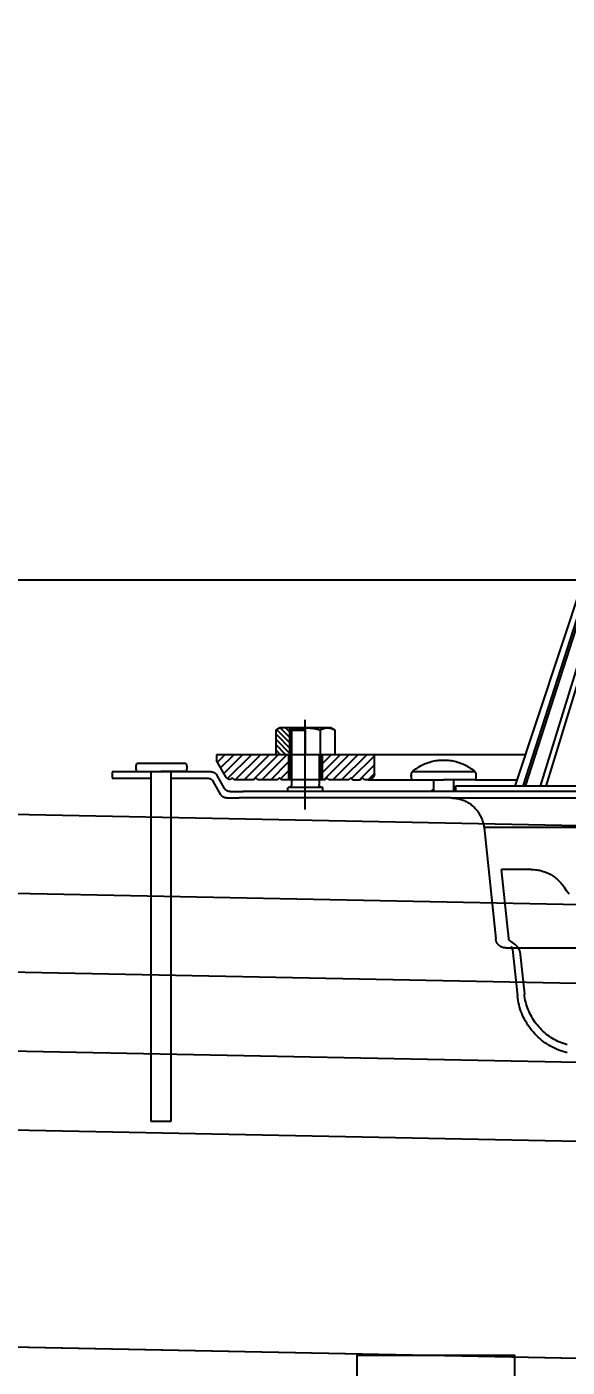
# Model space of a CAD drawing. Header units: centimetres. Extents: x 77182 to 116086, y 20619 to 33555.
# Drawn here: x 81808.68 to 81822.37, y 22755.91 to 22789.88 of the extents above; entities that cross this region are included whole.
import ezdxf

# ---------------------------------------------------------------- set-up
doc = ezdxf.new("R2010")
doc.units = ezdxf.units.CM
doc.header["$LTSCALE"] = 100
for name, color, linetype in [('A-ANNO-DIMS', 187, 'Continuous'), ('A-ELEV-01', 255, 'Continuous'), ('A-WALL-INSL', 249, 'Continuous'), ('A-WALL-SNWPNL', 200, 'Continuous'), ('K_TRAPEZ ÇATI', 114, 'Continuous'), ('M-PIPE', 235, 'Continuous'), ('S-STEL', 3, 'Continuous')]:
    doc.layers.add(name, color=color, linetype=linetype)
doc.styles.add('Fields_100', font='act_simplex.shx', dxfattribs={"width": 0.8, "height": 20})
doc.linetypes.add('BATTING', pattern='A,0.00254,-2.54,[134,ltypeshp.shx,S=2.54,R=0,X=-2.54,Y=0],-5.08,[134,ltypeshp.shx,S=2.54,R=180,X=2.54,Y=0],-2.54', length=10.16254)
doc.dimstyles.new('FIELDS_100', dxfattribs={"dimscale": 0, "dimtxt": 20, "dimasz": 5, "dimexe": 5, "dimexo": 5, "dimgap": 5, "dimtad": 0, "dimdec": 0, "dimzin": 0, "dimdsep": 46, "dimtxsty": 'Fields_100', "dimblk": 'DOT', "dimcen": 0.09, "dimclrt": 50, "dimadec": 0, "dimazin": 0, "dimtfac": 1, "dimtdec": 0, "dimtix": 1, "dimtofl": 0, "dimtmove": 1, "dimatfit": 3, "dimfxl": 5, "dimfxlon": 1, "dimtolj": 1, "dimtzin": 0, "dimarcsym": 0})

# ---------------------------------------------------------------- blocks, each defined once
blk = doc.blocks.new('SYPHONKES')
at = {"linetype": 'ByBlock', "lineweight": -2}
for points in [[(12.207, 13.416), (10.597, 18.631)], [(12.348, 13.413), (10.737, 18.631)], [(12.725, 13.413), (11.05, 18.631)], [(12.784, 13.413), (11.109, 18.631)], [(12.99, 13.415), (11.259, 18.634)], [(18.307, 12.818), (18.307, 15.097)], [(17.556, 14.833), (17.657, 14.891)], [(17.932, 14.833), (17.922, 14.839), (17.912, 14.845), (17.902, 14.85), (17.892, 14.856), (17.882, 14.861), (17.872, 14.865), (17.861, 14.869), (17.85, 14.873), (17.839, 14.877), (17.828, 14.88), (17.817, 14.882), (17.806, 14.885), (17.795, 14.887), (17.784, 14.888), (17.772, 14.889), (17.761, 14.89), (17.75, 14.891), (17.738, 14.891), (17.727, 14.89), (17.715, 14.889), (17.704, 14.888), (17.693, 14.887), (17.682, 14.885), (17.67, 14.882), (17.659, 14.88), (17.648, 14.877), (17.638, 14.873), (17.627, 14.869), (17.616, 14.865), (17.606, 14.861), (17.595, 14.856), (17.585, 14.85), (17.575, 14.845), (17.566, 14.839), (17.556, 14.833)], [(17.556, 14.833), (17.556, 14.211)], [(17.657, 14.891), (18.957, 14.891)], [(18.307, 14.891), (18.264, 14.89), (18.222, 14.888), (18.18, 14.884), (18.138, 14.879), (18.096, 14.873), (18.054, 14.865), (18.013, 14.855), (17.972, 14.845), (17.932, 14.833)], [(17.932, 14.833), (17.932, 14.211)], [(18.307, 14.876), (18.657, 14.876)], [(18.307, 14.876), (18.307, 14.211)], [(18.307, 14.826), (18.707, 14.826)], [(18.657, 14.873), (18.674, 14.891)], [(18.657, 14.891), (18.657, 13.456)], [(18.657, 14.604), (18.943, 14.891)], [(18.657, 14.739), (18.809, 14.891)], [(18.657, 14.876), (18.707, 14.826)], [(18.657, 14.469), (19.034, 14.846)], [(18.657, 14.334), (19.057, 14.735)], [(18.707, 14.891), (18.707, 13.576)], [(19.057, 14.833), (18.957, 14.891)], [(19.057, 14.833), (19.057, 14.211)], [(18.668, 14.211), (19.057, 14.6)], [(18.802, 14.211), (19.057, 14.466)], [(18.937, 14.211), (19.057, 14.331)], [(12.723, 14.211), (16.557, 14.211)], [(14.803, 14.076), (14.763, 14.075), (14.724, 14.074), (14.684, 14.071), (14.645, 14.066), (14.605, 14.061), (14.566, 14.054), (14.527, 14.045), (14.489, 14.036), (14.45, 14.025), (14.413, 14.013), (14.375, 14), (14.338, 13.985), (14.302, 13.969), (14.266, 13.952), (14.231, 13.934), (14.196, 13.915), (14.162, 13.894), (14.129, 13.873), (14.096, 13.85), (14.064, 13.826), (14.033, 13.801), (14.003, 13.776)], [(15.603, 13.776), (15.573, 13.801), (15.542, 13.826), (15.51, 13.85), (15.477, 13.873), (15.444, 13.894), (15.41, 13.915), (15.375, 13.934), (15.34, 13.952), (15.304, 13.969), (15.268, 13.985), (15.231, 14), (15.193, 14.013), (15.156, 14.025), (15.117, 14.036), (15.079, 14.045), (15.04, 14.054), (15.001, 14.061), (14.961, 14.066), (14.922, 14.071), (14.882, 14.074), (14.843, 14.075), (14.803, 14.076)], [(16.557, 13.726), (16.557, 14.211)], [(16.557, 14.211), (20.557, 14.211)], [(17.135, 13.603), (16.557, 14.182)], [(16.938, 13.576), (16.557, 13.957)], [(17.387, 13.576), (16.752, 14.211)], [(17.612, 13.576), (16.977, 14.211)], [(17.836, 13.576), (17.201, 14.211)], [(17.882, 13.755), (17.426, 14.211)], [(17.882, 13.979), (17.65, 14.211)], [(17.882, 14.204), (17.875, 14.211)], [(17.882, 14.211), (17.882, 13.576)], [(17.907, 14.211), (17.907, 13.576)], [(17.957, 14.211), (17.957, 13.456)], [(18.657, 13.576), (18.657, 14.211)], [(18.732, 14.211), (18.732, 13.576)], [(19.183, 13.576), (18.732, 14.027)], [(19.408, 13.576), (18.773, 14.211)], [(19.632, 13.576), (18.997, 14.211)], [(19.857, 13.576), (19.222, 14.211)], [(20.081, 13.576), (19.446, 14.211)], [(20.278, 13.604), (19.671, 14.211)], [(20.37, 13.736), (19.895, 14.211)], [(20.452, 13.879), (20.12, 14.211)], [(20.32, 13.651), (20.557, 14.061)], [(20.534, 14.021), (20.344, 14.211)], [(20.557, 14.211), (20.557, 14.061)], [(21.33, 13.986), (21.326, 13.977), (21.323, 13.969), (21.321, 13.96), (21.318, 13.952), (21.316, 13.943), (21.314, 13.934), (21.313, 13.926), (21.311, 13.917), (21.311, 13.908), (21.31, 13.899), (21.31, 13.89), (21.31, 13.881), (21.31, 13.872), (21.311, 13.863), (21.311, 13.854), (21.313, 13.846), (21.314, 13.837), (21.316, 13.828), (21.318, 13.819), (21.321, 13.811), (21.323, 13.802), (21.326, 13.794), (21.33, 13.786)], [(21.33, 13.986), (22.574, 13.986)], [(22.571, 13.786), (22.574, 13.794), (22.577, 13.802), (22.58, 13.811), (22.582, 13.819), (22.584, 13.828), (22.586, 13.837), (22.588, 13.846), (22.589, 13.854), (22.59, 13.863), (22.591, 13.872), (22.591, 13.881), (22.591, 13.89), (22.591, 13.899), (22.59, 13.908), (22.589, 13.917), (22.588, 13.926), (22.586, 13.934), (22.584, 13.943), (22.582, 13.952), (22.58, 13.96), (22.577, 13.969), (22.574, 13.977), (22.571, 13.986)], [(22.574, 13.786), (22.577, 13.794), (22.58, 13.802), (22.583, 13.811), (22.585, 13.819), (22.587, 13.828), (22.589, 13.837), (22.591, 13.846), (22.592, 13.854), (22.593, 13.863), (22.593, 13.872), (22.594, 13.881), (22.594, 13.89), (22.593, 13.899), (22.593, 13.908), (22.592, 13.917), (22.591, 13.926), (22.589, 13.934), (22.587, 13.943), (22.585, 13.952), (22.583, 13.96), (22.58, 13.969), (22.577, 13.977), (22.574, 13.986)], [(14.003, 13.776), (14, 13.767), (13.997, 13.759), (13.994, 13.75), (13.992, 13.742), (13.989, 13.733), (13.988, 13.724), (13.986, 13.716), (13.985, 13.707), (13.984, 13.698), (13.983, 13.689), (13.983, 13.68), (13.983, 13.671), (13.983, 13.662), (13.984, 13.653), (13.985, 13.644), (13.986, 13.636), (13.988, 13.627), (13.989, 13.618), (13.992, 13.609), (13.994, 13.601), (13.997, 13.592), (14, 13.584), (14.003, 13.576)], [(14.003, 13.776), (15.603, 13.776)], [(15.6, 13.576), (15.604, 13.584), (15.607, 13.592), (15.609, 13.601), (15.612, 13.609), (15.614, 13.618), (15.616, 13.627), (15.617, 13.636), (15.618, 13.644), (15.619, 13.653), (15.62, 13.662), (15.62, 13.671), (15.62, 13.68), (15.62, 13.689), (15.619, 13.698), (15.618, 13.707), (15.617, 13.716), (15.616, 13.724), (15.614, 13.733), (15.612, 13.742), (15.609, 13.75), (15.607, 13.759), (15.604, 13.767), (15.6, 13.776)], [(15.603, 13.576), (15.606, 13.584), (15.609, 13.592), (15.612, 13.601), (15.614, 13.609), (15.617, 13.618), (15.618, 13.627), (15.62, 13.636), (15.621, 13.644), (15.622, 13.653), (15.623, 13.662), (15.623, 13.671), (15.623, 13.68), (15.623, 13.689), (15.622, 13.698), (15.621, 13.707), (15.62, 13.716), (15.618, 13.724), (15.617, 13.733), (15.614, 13.742), (15.612, 13.75), (15.609, 13.759), (15.606, 13.767), (15.603, 13.776)], [(16.714, 13.576), (16.557, 13.733)], [(16.557, 13.726), (16.557, 13.72), (16.557, 13.715), (16.558, 13.71), (16.558, 13.705), (16.559, 13.7), (16.56, 13.695), (16.561, 13.69), (16.562, 13.685), (16.564, 13.68), (16.565, 13.675), (16.567, 13.671), (16.569, 13.666), (16.571, 13.661), (16.574, 13.657), (16.576, 13.652), (16.579, 13.648), (16.581, 13.643), (16.584, 13.639), (16.587, 13.635), (16.59, 13.631), (16.594, 13.627), (16.597, 13.623), (16.601, 13.62), (16.604, 13.616), (16.608, 13.613), (16.612, 13.609), (16.616, 13.606), (16.62, 13.603), (16.625, 13.6), (16.629, 13.597), (16.633, 13.595), (16.638, 13.592), (16.642, 13.59), (16.647, 13.588), (16.652, 13.586), (16.657, 13.584), (16.661, 13.583), (16.666, 13.581), (16.671, 13.58), (16.676, 13.579), (16.681, 13.578), (16.686, 13.577), (16.691, 13.576), (16.697, 13.576), (16.702, 13.576), (16.707, 13.576)], [(16.808, 13.576), (16.858, 13.626)], [(16.808, 13.576), (16.858, 13.626)], [(16.858, 13.626), (16.908, 13.576)], [(17.108, 13.576), (17.158, 13.626)], [(17.158, 13.626), (17.208, 13.576)], [(17.708, 13.576), (17.758, 13.626)], [(17.758, 13.626), (17.808, 13.576)], [(18.933, 13.601), (18.732, 13.803)], [(18.908, 13.576), (18.958, 13.626)], [(18.958, 13.626), (19.008, 13.576)], [(19.508, 13.576), (19.558, 13.626)], [(19.558, 13.626), (19.608, 13.576)], [(20.108, 13.576), (20.158, 13.626)], [(20.158, 13.626), (20.207, 13.576)], [(20.207, 13.576), (20.212, 13.577), (20.217, 13.578), (20.222, 13.579), (20.227, 13.58), (20.232, 13.582), (20.237, 13.583), (20.242, 13.585), (20.247, 13.587), (20.252, 13.589), (20.256, 13.591), (20.261, 13.593), (20.266, 13.596), (20.27, 13.599), (20.274, 13.601), (20.279, 13.604), (20.283, 13.608), (20.287, 13.611), (20.291, 13.614), (20.295, 13.618), (20.298, 13.622), (20.302, 13.625), (20.305, 13.629), (20.308, 13.633), (20.312, 13.637), (20.315, 13.642), (20.317, 13.646), (20.32, 13.651)], [(20.353, 13.356), (20.549, 13.696)], [(20.688, 13.776), (20.682, 13.775), (20.677, 13.775), (20.672, 13.775), (20.666, 13.774), (20.661, 13.773), (20.656, 13.772), (20.65, 13.771), (20.645, 13.77), (20.64, 13.768), (20.635, 13.767), (20.63, 13.765), (20.625, 13.763), (20.62, 13.76), (20.615, 13.758), (20.61, 13.755), (20.606, 13.753), (20.601, 13.75), (20.596, 13.747), (20.592, 13.744), (20.588, 13.74), (20.584, 13.737), (20.58, 13.733), (20.576, 13.73), (20.572, 13.726), (20.568, 13.722), (20.565, 13.718), (20.561, 13.714), (20.558, 13.709), (20.555, 13.705), (20.552, 13.7), (20.549, 13.696)], [(20.78, 13.616), (20.775, 13.615), (20.769, 13.615), (20.764, 13.615), (20.759, 13.614), (20.753, 13.613), (20.748, 13.612), (20.743, 13.611), (20.738, 13.61), (20.732, 13.608), (20.727, 13.607), (20.722, 13.605), (20.717, 13.603), (20.712, 13.6), (20.707, 13.598), (20.703, 13.595), (20.698, 13.593), (20.693, 13.59), (20.689, 13.587), (20.684, 13.584), (20.68, 13.58), (20.676, 13.577), (20.672, 13.573), (20.668, 13.57), (20.664, 13.566), (20.661, 13.562), (20.657, 13.558), (20.654, 13.554), (20.65, 13.549), (20.647, 13.545), (20.644, 13.54), (20.642, 13.536)], [(20.688, 13.776), (23.196, 13.776)], [(21.716, 13.616), (20.78, 13.616)], [(21.33, 13.786), (21.966, 13.786)], [(21.716, 13.776), (21.716, 4.917)], [(22.574, 13.786), (21.966, 13.786)], [(22.216, 4.917), (22.216, 13.776)], [(23.196, 13.616), (22.216, 13.616)], [(23.196, 13.776), (23.196, 13.616)], [(-20.214, 13.276), (19.882, 13.276)], [(0.002, 13.41), (14.502, 13.41)], [(0.002, 13.276), (14.502, 13.276)], [(14, 13.576), (12.934, 13.576)], [(13.134, 13.41), (13.194, 13.41)], [(14.003, 13.576), (14.803, 13.576)], [(14.502, 13.41), (14.502, 13.276)], [(14.553, 13.327), (14.551, 13.327), (14.55, 13.327), (14.548, 13.326), (14.546, 13.326), (14.544, 13.326), (14.543, 13.326), (14.541, 13.325), (14.539, 13.325), (14.538, 13.324), (14.536, 13.324), (14.534, 13.323), (14.533, 13.322), (14.531, 13.322), (14.53, 13.321), (14.528, 13.32), (14.526, 13.319), (14.525, 13.318), (14.524, 13.317), (14.522, 13.316), (14.521, 13.315), (14.519, 13.314), (14.518, 13.313), (14.517, 13.312), (14.516, 13.31), (14.515, 13.309), (14.513, 13.308), (14.512, 13.306), (14.511, 13.305), (14.51, 13.304), (14.509, 13.302), (14.508, 13.301), (14.508, 13.299), (14.507, 13.298), (14.506, 13.296), (14.505, 13.294), (14.505, 13.293), (14.504, 13.291), (14.504, 13.289), (14.503, 13.288), (14.503, 13.286), (14.503, 13.284), (14.502, 13.283), (14.502, 13.281), (14.502, 13.279), (14.502, 13.277), (14.502, 13.276)], [(14.553, 13.576), (14.553, 13.276)], [(15.603, 13.576), (14.803, 13.576)], [(15.053, 13.276), (15.053, 13.576)], [(15.104, 13.276), (15.104, 13.277), (15.104, 13.279), (15.104, 13.281), (15.104, 13.283), (15.103, 13.284), (15.103, 13.286), (15.103, 13.288), (15.102, 13.289), (15.102, 13.291), (15.101, 13.293), (15.1, 13.294), (15.1, 13.296), (15.099, 13.298), (15.098, 13.299), (15.097, 13.301), (15.097, 13.302), (15.096, 13.304), (15.095, 13.305), (15.094, 13.306), (15.093, 13.308), (15.091, 13.309), (15.09, 13.31), (15.089, 13.312), (15.088, 13.313), (15.087, 13.314), (15.085, 13.315), (15.084, 13.316), (15.082, 13.317), (15.081, 13.318), (15.08, 13.319), (15.078, 13.32), (15.076, 13.321), (15.075, 13.322), (15.073, 13.322), (15.072, 13.323), (15.07, 13.324), (15.068, 13.324), (15.067, 13.325), (15.065, 13.325), (15.063, 13.326), (15.062, 13.326), (15.06, 13.326), (15.058, 13.326), (15.056, 13.327), (15.055, 13.327), (15.053, 13.327)], [(16.714, 13.576), (15.6, 13.576)], [(16.707, 13.576), (16.808, 13.576)], [(17.108, 13.576), (16.908, 13.576)], [(17.208, 13.576), (17.708, 13.576)], [(17.808, 13.576), (17.907, 13.576)], [(17.867, 13.276), (17.867, 13.376)], [(17.867, 13.376), (17.877, 13.376)], [(17.877, 13.376), (17.88, 13.376), (17.882, 13.376), (17.885, 13.376), (17.888, 13.376), (17.89, 13.377), (17.893, 13.377), (17.896, 13.378), (17.898, 13.379), (17.901, 13.379), (17.904, 13.38), (17.906, 13.381), (17.909, 13.382), (17.911, 13.383), (17.914, 13.385), (17.916, 13.386), (17.918, 13.387), (17.921, 13.389), (17.923, 13.39), (17.925, 13.392), (17.927, 13.394), (17.929, 13.395), (17.931, 13.397), (17.933, 13.399), (17.935, 13.401), (17.937, 13.403), (17.939, 13.405), (17.941, 13.407), (17.942, 13.409), (17.944, 13.412), (17.945, 13.414), (17.947, 13.416), (17.948, 13.419), (17.949, 13.421), (17.95, 13.424), (17.951, 13.426), (17.952, 13.429), (17.953, 13.431), (17.954, 13.434), (17.955, 13.437), (17.955, 13.439), (17.956, 13.442), (17.956, 13.445), (17.956, 13.447), (17.957, 13.45), (17.957, 13.453), (17.957, 13.456)], [(17.877, 13.376), (18.737, 13.376)], [(17.907, 13.576), (18.707, 13.576)], [(18.657, 13.456), (18.657, 13.453), (18.657, 13.45), (18.657, 13.447), (18.658, 13.445), (18.658, 13.442), (18.658, 13.439), (18.659, 13.437), (18.66, 13.434), (18.661, 13.431), (18.661, 13.429), (18.662, 13.426), (18.663, 13.424), (18.665, 13.421), (18.666, 13.419), (18.667, 13.416), (18.668, 13.414), (18.67, 13.412), (18.671, 13.409), (18.673, 13.407), (18.675, 13.405), (18.676, 13.403), (18.678, 13.401), (18.68, 13.399), (18.682, 13.397), (18.684, 13.395), (18.686, 13.394), (18.688, 13.392), (18.691, 13.39), (18.693, 13.389), (18.695, 13.387), (18.698, 13.386), (18.7, 13.385), (18.702, 13.383), (18.705, 13.382), (18.707, 13.381), (18.71, 13.38), (18.713, 13.379), (18.715, 13.379), (18.718, 13.378), (18.721, 13.377), (18.723, 13.377), (18.726, 13.376), (18.729, 13.376), (18.731, 13.376), (18.734, 13.376), (18.737, 13.376)], [(18.707, 13.576), (18.908, 13.576)], [(18.734, 13.576), (18.732, 13.578)], [(18.737, 13.376), (18.743, 13.376)], [(18.747, 13.276), (18.747, 13.376)], [(19.008, 13.576), (19.508, 13.576)], [(19.608, 13.576), (20.108, 13.576)], [(20.214, 13.276), (19.882, 13.276)], [(20.214, 13.276), (20.22, 13.276), (20.225, 13.276), (20.231, 13.276), (20.236, 13.277), (20.241, 13.278), (20.247, 13.279), (20.252, 13.28), (20.257, 13.281), (20.262, 13.283), (20.267, 13.285), (20.273, 13.286), (20.278, 13.289), (20.282, 13.291), (20.287, 13.293), (20.292, 13.296), (20.297, 13.298), (20.301, 13.301), (20.306, 13.304), (20.31, 13.307), (20.314, 13.311), (20.319, 13.314), (20.323, 13.318), (20.327, 13.321), (20.33, 13.325), (20.334, 13.329), (20.338, 13.333), (20.341, 13.338), (20.344, 13.342), (20.347, 13.346), (20.35, 13.351), (20.353, 13.356)], [(20.445, 13.196), (20.642, 13.536)], [(14.612, 13.115), (-19.986, 13.116)], [(14.616, 13.115), (14.588, 13.115), (14.559, 13.113), (14.53, 13.111), (14.502, 13.108), (14.474, 13.103), (14.445, 13.098), (14.418, 13.092), (14.39, 13.084), (14.362, 13.076), (14.335, 13.067), (14.308, 13.057), (14.282, 13.046), (14.256, 13.034), (14.23, 13.021), (14.205, 13.008), (14.18, 12.993), (14.156, 12.978), (14.132, 12.962), (14.109, 12.945), (14.086, 12.927), (14.064, 12.909), (14.043, 12.89), (14.022, 12.87), (14.003, 12.849), (13.983, 12.828), (13.965, 12.806), (13.947, 12.784), (13.93, 12.76), (13.914, 12.737), (13.899, 12.713), (13.884, 12.688), (13.87, 12.663), (13.858, 12.637), (13.846, 12.611), (13.835, 12.584), (13.825, 12.558), (13.815, 12.53), (13.807, 12.503), (13.8, 12.475), (13.793, 12.447), (13.788, 12.419), (13.784, 12.391), (13.78, 12.362)], [(14.612, 13.115), (19.986, 13.116)], [(20.307, 13.116), (19.986, 13.116)], [(20.307, 13.116), (20.312, 13.116), (20.318, 13.116), (20.323, 13.116), (20.328, 13.117), (20.334, 13.118), (20.339, 13.119), (20.344, 13.12), (20.35, 13.121), (20.355, 13.123), (20.36, 13.125), (20.365, 13.126), (20.37, 13.129), (20.375, 13.131), (20.38, 13.133), (20.384, 13.136), (20.389, 13.138), (20.394, 13.141), (20.398, 13.144), (20.403, 13.147), (20.407, 13.151), (20.411, 13.154), (20.415, 13.158), (20.419, 13.161), (20.423, 13.165), (20.426, 13.169), (20.43, 13.173), (20.433, 13.178), (20.437, 13.182), (20.44, 13.186), (20.443, 13.191), (20.445, 13.196)], [(-13.776, 12.362), (13.78, 12.362)], [(13.78, 12.362), (13.484, 9.545)], [(12.582, 11.301), (12.548, 11.301), (12.514, 11.299), (12.479, 11.296), (12.445, 11.292), (12.412, 11.287), (12.378, 11.28), (12.345, 11.273), (12.312, 11.264), (12.279, 11.254), (12.246, 11.243), (12.214, 11.231), (12.183, 11.218), (12.152, 11.204), (12.121, 11.189), (12.091, 11.173), (12.061, 11.155), (12.033, 11.137), (12.004, 11.118), (11.977, 11.098), (11.95, 11.076), (11.924, 11.054), (11.898, 11.031), (11.874, 11.008), (11.85, 10.983), (11.827, 10.958), (11.805, 10.931), (11.784, 10.904), (11.764, 10.877), (11.745, 10.848)], [(12.582, 11.301), (13.336, 11.301)], [(13.152, 9.552), (13.336, 11.301)], [(11.625, 10.678), (11.686, 10.762), (11.745, 10.848)], [(13.095, 9.471), (13.098, 9.473), (13.101, 9.474), (13.104, 9.476), (13.107, 9.478), (13.11, 9.48), (13.112, 9.482), (13.115, 9.484), (13.118, 9.486), (13.12, 9.488), (13.123, 9.491), (13.125, 9.493), (13.128, 9.496), (13.13, 9.498), (13.132, 9.501), (13.134, 9.504), (13.136, 9.507), (13.138, 9.509), (13.14, 9.512), (13.141, 9.515), (13.143, 9.519), (13.144, 9.522), (13.146, 9.525), (13.147, 9.528), (13.148, 9.531), (13.149, 9.535), (13.15, 9.538), (13.151, 9.541), (13.152, 9.545), (13.152, 9.548), (13.152, 9.552)], [(13.225, 9.312), (13.234, 9.312), (13.243, 9.312), (13.252, 9.313), (13.261, 9.314), (13.269, 9.315), (13.278, 9.317), (13.287, 9.319), (13.295, 9.321), (13.304, 9.324), (13.312, 9.327), (13.321, 9.33), (13.329, 9.333), (13.337, 9.337), (13.345, 9.341), (13.353, 9.345), (13.36, 9.349), (13.368, 9.354), (13.375, 9.359), (13.382, 9.364), (13.389, 9.37), (13.396, 9.376), (13.403, 9.381), (13.409, 9.388), (13.415, 9.394), (13.421, 9.401), (13.427, 9.407), (13.432, 9.414), (13.438, 9.421), (13.443, 9.429), (13.447, 9.436), (13.452, 9.444), (13.456, 9.452), (13.46, 9.46), (13.464, 9.468), (13.467, 9.476), (13.47, 9.484), (13.473, 9.493), (13.476, 9.501), (13.478, 9.51), (13.48, 9.518), (13.482, 9.527), (13.483, 9.536), (13.484, 9.545)], [(13.225, 9.312), (-13.221, 9.312)], [(13.095, 9.471), (13.082, 9.465), (13.07, 9.459), (13.058, 9.452), (13.046, 9.445), (13.034, 9.437), (13.023, 9.429), (13.012, 9.421), (13.002, 9.412), (12.991, 9.403), (12.981, 9.393), (12.971, 9.383), (12.962, 9.373), (12.953, 9.363), (12.944, 9.352), (12.936, 9.341), (12.928, 9.33), (12.921, 9.318), (12.914, 9.306), (12.907, 9.294), (12.901, 9.282), (12.895, 9.269), (12.89, 9.256), (12.885, 9.243), (12.88, 9.23), (12.876, 9.217), (12.873, 9.204), (12.869, 9.19), (12.867, 9.177), (12.865, 9.163), (12.863, 9.149)], [(13.055, 9.276), (12.931, 8.097)], [(13.095, 9.337), (13.094, 9.337), (13.093, 9.337), (13.091, 9.337), (13.09, 9.336), (13.088, 9.336), (13.087, 9.336), (13.086, 9.336), (13.084, 9.335), (13.083, 9.335), (13.082, 9.334), (13.081, 9.334), (13.079, 9.333), (13.078, 9.333), (13.077, 9.332), (13.076, 9.332), (13.074, 9.331), (13.073, 9.33), (13.072, 9.329), (13.071, 9.329), (13.07, 9.328), (13.069, 9.327), (13.068, 9.326), (13.067, 9.325), (13.066, 9.324), (13.065, 9.323), (13.064, 9.322), (13.063, 9.321), (13.063, 9.32), (13.062, 9.319), (13.061, 9.318), (13.06, 9.316), (13.06, 9.315), (13.059, 9.314), (13.059, 9.313), (13.058, 9.311), (13.058, 9.31), (13.057, 9.309), (13.057, 9.308), (13.056, 9.306), (13.056, 9.305), (13.056, 9.304), (13.056, 9.302), (13.055, 9.301)], [(13.095, 9.312), (13.094, 9.312), (13.093, 9.312), (13.091, 9.311), (13.09, 9.311), (13.088, 9.311), (13.087, 9.311), (13.086, 9.31), (13.084, 9.31), (13.083, 9.31), (13.082, 9.309), (13.081, 9.309), (13.079, 9.308), (13.078, 9.308), (13.077, 9.307), (13.076, 9.306), (13.074, 9.306), (13.073, 9.305), (13.072, 9.304), (13.071, 9.303), (13.07, 9.303), (13.069, 9.302), (13.068, 9.301), (13.067, 9.3), (13.066, 9.299), (13.065, 9.298), (13.064, 9.297), (13.063, 9.296), (13.063, 9.295), (13.062, 9.294), (13.061, 9.292), (13.06, 9.291), (13.06, 9.29), (13.059, 9.289), (13.059, 9.288), (13.058, 9.286), (13.058, 9.285), (13.057, 9.284), (13.057, 9.282), (13.056, 9.281), (13.056, 9.28), (13.056, 9.278), (13.056, 9.277), (13.055, 9.276)], [(12.863, 9.149), (12.757, 8.145)], [(11.67, 6.857), (11.719, 6.871), (11.767, 6.888), (11.815, 6.906), (11.862, 6.925), (11.909, 6.946), (11.955, 6.969), (12, 6.993), (12.044, 7.019), (12.087, 7.046), (12.129, 7.075), (12.171, 7.105), (12.211, 7.137), (12.25, 7.17), (12.288, 7.204), (12.325, 7.239), (12.361, 7.276), (12.395, 7.314), (12.428, 7.353), (12.46, 7.393), (12.49, 7.435), (12.519, 7.477), (12.546, 7.52), (12.572, 7.564), (12.596, 7.609), (12.619, 7.655), (12.64, 7.701), (12.66, 7.749), (12.678, 7.796), (12.694, 7.845), (12.709, 7.894), (12.722, 7.943), (12.734, 7.993), (12.743, 8.043), (12.751, 8.094), (12.757, 8.145)], [(11.672, 6.656), (11.726, 6.67), (11.781, 6.686), (11.834, 6.705), (11.887, 6.724), (11.94, 6.746), (11.991, 6.769), (12.042, 6.795), (12.092, 6.821), (12.141, 6.85), (12.189, 6.88), (12.236, 6.912), (12.281, 6.945), (12.326, 6.98), (12.369, 7.017), (12.412, 7.055), (12.452, 7.094), (12.492, 7.135), (12.53, 7.177), (12.566, 7.22), (12.601, 7.265), (12.635, 7.31), (12.667, 7.357), (12.697, 7.405), (12.726, 7.454), (12.753, 7.504), (12.778, 7.554), (12.802, 7.606), (12.823, 7.658), (12.843, 7.711), (12.862, 7.765), (12.878, 7.819), (12.892, 7.874), (12.905, 7.929), (12.916, 7.985), (12.924, 8.041), (12.931, 8.097)], [(21.716, 4.917), (22.216, 4.917)]]:
    blk.add_lwpolyline(points, dxfattribs=at)
blk = doc.blocks.new('A$Ccc9a2781')
at = {"xscale": 10, "yscale": 10, "zscale": 10}
blk.add_blockref('SYPHONKES', (747.5, 1045.77, -5331.08), dxfattribs=at)
blk = doc.blocks.new('_Dot')
at = {"color": 0, "linetype": 'ByBlock', "lineweight": -2}
blk.add_line((-0.5, 0), (-1, 0), dxfattribs=at)
at = {"color": 0, "linetype": 'ByBlock', "const_width": 0.5}
blk.add_lwpolyline([(-0.25, 0, 1), (0.25, 0, 1)], format="xyb", close=True, dxfattribs=at)
blk = doc.blocks.new('*D93')
at = {"layer": 'A-ANNO-DIMS', "color": 0, "lineweight": -2, "transparency": 16777216}
for p, q in [((81729.043, 22798.935), (81729.043, 22808.935)), ((82021.579, 22798.935), (82021.579, 22808.935)), ((81734.043, 22803.935), (81849.74, 22803.935)), ((82016.579, 22803.935), (81900.882, 22803.935))]:
    blk.add_line(p, q, dxfattribs=at)
at = {"layer": 'DEFPOINTS', "color": 0, "transparency": 16777216}
for p in [(82021.579, 22803.935), (81729.043, 22765.51), (82021.579, 22759.66)]:
    blk.add_point(p, dxfattribs=at)
at = {"layer": 'A-ANNO-DIMS', "color": 0, "lineweight": -2, "transparency": 16777216, "xscale": 5, "yscale": 5, "zscale": 5, "rotation": 180}
blk.add_blockref('_Dot', (81729.043, 22803.935), dxfattribs=at)
at = {"layer": 'A-ANNO-DIMS', "color": 0, "lineweight": -2, "transparency": 16777216, "xscale": 5, "yscale": 5, "zscale": 5}
blk.add_blockref('_Dot', (82021.579, 22803.935), dxfattribs=at)
at = {"layer": 'A-ANNO-DIMS', "color": 50, "transparency": 16777216, "insert": (81875.311, 22803.935), "char_height": 20, "attachment_point": 5, "style": 'Fields_100'}
blk.add_mtext('\\A1;293', dxfattribs=at)
blk = doc.blocks.new('*D94')
at = {"layer": 'A-ANNO-DIMS', "color": 0, "lineweight": -2, "transparency": 16777216}
for p, q in [((81729.043, 22770.852), (81729.043, 22780.852)), ((81834.043, 22771.533), (81834.043, 22780.852)), ((81734.043, 22775.852), (81757.496, 22775.852)), ((81829.043, 22775.852), (81805.591, 22775.852))]:
    blk.add_line(p, q, dxfattribs=at)
at = {"layer": 'DEFPOINTS', "color": 0, "transparency": 16777216}
for p in [(81834.043, 22775.852), (81834.043, 22766.533), (81729.043, 22765.51)]:
    blk.add_point(p, dxfattribs=at)
at = {"layer": 'A-ANNO-DIMS', "color": 0, "lineweight": -2, "transparency": 16777216, "xscale": 5, "yscale": 5, "zscale": 5, "rotation": 180}
blk.add_blockref('_Dot', (81729.043, 22775.852), dxfattribs=at)
at = {"layer": 'A-ANNO-DIMS', "color": 0, "lineweight": -2, "transparency": 16777216, "xscale": 5, "yscale": 5, "zscale": 5}
blk.add_blockref('_Dot', (81834.043, 22775.852), dxfattribs=at)
at = {"layer": 'A-ANNO-DIMS', "color": 50, "transparency": 16777216, "insert": (81781.543, 22775.852), "char_height": 20, "attachment_point": 5, "style": 'Fields_100'}
blk.add_mtext('\\A1;105', dxfattribs=at)
blk = doc.blocks.new('*D87')
at = {"layer": 'A-ANNO-DIMS', "color": 0, "lineweight": -2, "transparency": 16777216}
for p, q in [((81690.963, 22763.329), (81680.963, 22763.329)), ((81685.963, 22758.329), (81685.963, 22338.698)), ((81685.963, 21867.925), (81685.963, 22287.555)), ((81690.963, 21862.925), (81680.963, 21862.925))]:
    blk.add_line(p, q, dxfattribs=at)
at = {"layer": 'DEFPOINTS', "color": 0, "transparency": 16777216}
for p in [(81829.952, 22763.329), (81685.963, 21862.925), (81829.952, 21862.925)]:
    blk.add_point(p, dxfattribs=at)
at = {"layer": 'A-ANNO-DIMS', "color": 0, "lineweight": -2, "transparency": 16777216, "xscale": 5, "yscale": 5, "zscale": 5}
for p, rotation in [((81685.963, 22763.329), 90), ((81685.963, 21862.925), 270)]:
    blk.add_blockref('_Dot', p, dxfattribs=dict(at, rotation=rotation))
at = {"layer": 'A-ANNO-DIMS', "color": 50, "transparency": 16777216, "insert": (81685.963, 22313.127), "char_height": 20, "attachment_point": 5, "rotation": 90, "style": 'Fields_100'}
blk.add_mtext('\\A1;900', dxfattribs=at)

msp = doc.modelspace()

# ---------------------------------------------------------------- linework, layer by layer
at = {"layer": 'A-ELEV-01'}
msp.add_lwpolyline([(81735.683, 22757.876), (81834.044, 22755.909)], dxfattribs=at)
at = {"layer": 'A-WALL-INSL'}
for points in [[(81729.043, 22771.512), (81834.043, 22769.412)], [(81729.043, 22767.511), (81834.043, 22765.411)]]:
    msp.add_lwpolyline(points, dxfattribs=at)
at = {"layer": 'A-WALL-INSL', "linetype": 'BATTING', "ltscale": 0.002}
for points in [[(81729.043, 22769.511), (81834.083, 22767.41)], [(81729.043, 22765.51), (81834.083, 22763.41)]]:
    msp.add_lwpolyline(points, dxfattribs=at)
at = {"layer": 'A-WALL-SNWPNL', "ltscale": 100}
msp.add_lwpolyline([(81729.043, 22763.51), (81834.043, 22761.41)], dxfattribs=at)
at = {"layer": 'K_TRAPEZ ÇATI', "ltscale": 100}
msp.add_lwpolyline([(81729.043, 22758.009), (81834.043, 22755.909)], dxfattribs=at)
at = {"layer": 'S-STEL'}
msp.add_lwpolyline([(81817.044, 22746.209), (81821.044, 22746.209), (81821.044, 22756.209), (81817.044, 22756.209)], close=True, dxfattribs=at)

# ---------------------------------------------------------------- block references
at = {"layer": 'M-PIPE', "lineweight": 35, "xscale": -0.1, "yscale": 0.1, "zscale": 0.1}
msp.add_blockref('A$Ccc9a2781', (81908.793, 22652.644, 533.108), dxfattribs=at)

# ---------------------------------------------------------------- dimensions: what is measured, and where the dimension line sits
at = {"layer": 'A-ANNO-DIMS'}
for base, p2, picture, middle in [((82021.579, 22803.935), (82021.579, 22759.66), '*D93', (81875.311, 22803.935)), ((81834.043, 22775.852), (81834.043, 22766.533), '*D94', (81781.543, 22775.852))]:
    dim = msp.add_linear_dim(base=base, p1=(81729.043, 22765.51), p2=p2, dimstyle='FIELDS_100', override={"dimscale": 1}, dxfattribs=at)
    dim.commit()
    dim.dimension.update_dxf_attribs({"geometry": picture, "text_midpoint": middle})
dim = msp.add_linear_dim(base=(81685.963, 21862.925), p1=(81829.952, 22763.329), p2=(81829.952, 21862.925), angle=90, dimstyle='FIELDS_100', override={"dimscale": 1}, dxfattribs=at)
dim.commit()
dim.dimension.update_dxf_attribs({"geometry": '*D87', "text_midpoint": (81685.963, 22313.127)})

doc.saveas('drawing.dxf')
